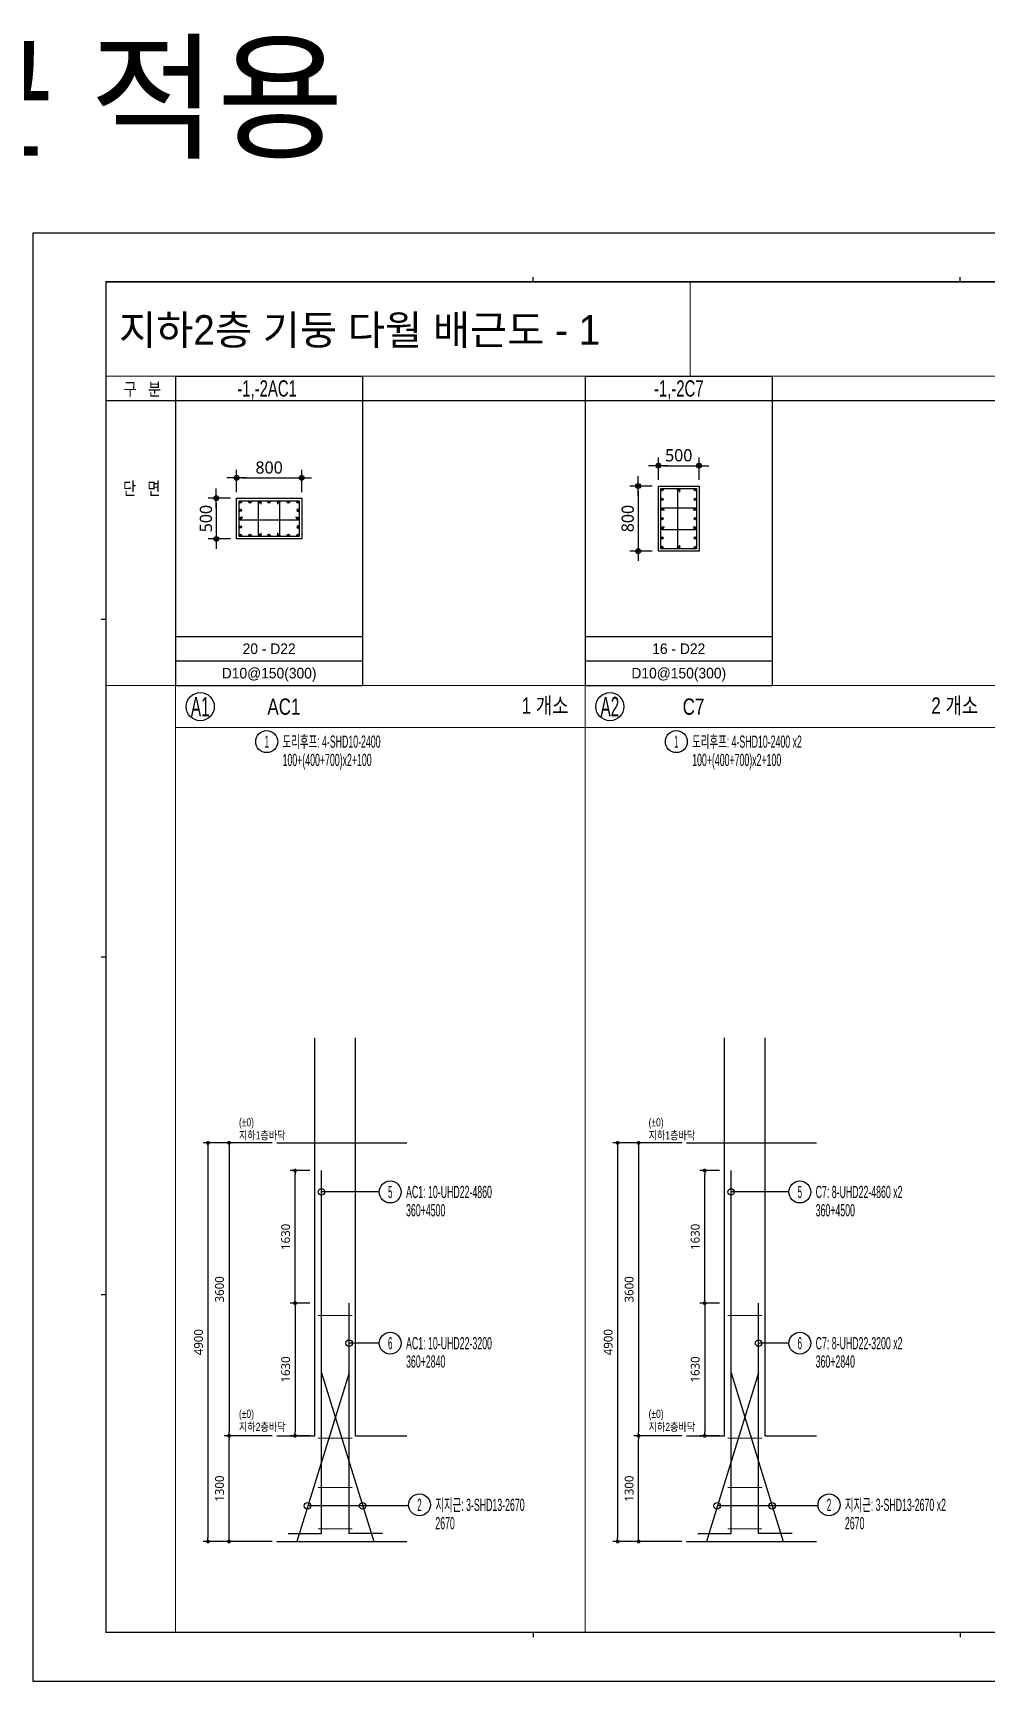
# Model space of a CAD drawing. Header units: millimetres. Extents: x 317501 to 814054, y -400799 to -14117.
# Drawn here: x 473021 to 484742, y -276652 to -256392 of the extents above; entities that cross this region are included whole.
import ezdxf
from ezdxf.enums import TextEntityAlignment as Align

# ---------------------------------------------------------------- set-up
doc = ezdxf.new("R2010")
doc.units = ezdxf.units.MM
doc.header["$LTSCALE"] = 38
doc.layers.get('Defpoints').update_dxf_attribs({"color": 145})
for name, color, linetype in [('254', 254, 'Continuous'), ('AMAC-NO', 5, 'Continuous'), ('AMAC-TITLE', 7, 'Continuous'), ('BAR', 2, 'Continuous'), ('BAR1', 3, 'Continuous'), ('DIM', 7, 'Continuous'), ('LEAD7', 7, 'Continuous'), ('LINE', 7, 'Continuous'), ('RP_TAG', 7, 'Continuous'), ('XDIM', 7, 'Continuous'), ('XSTRUCT', 2, 'Continuous'), ('기둥', 4, 'Continuous')]:
    doc.layers.add(name, color=color, linetype=linetype)
for name, color, linetype, lineweight in [('Main Bar', 7, 'Continuous', 0), ('TEXT', 3, 'Continuous', 9), ('XTITLE', 22, 'Continuous', 0)]:
    doc.layers.add(name, color=color, linetype=linetype, lineweight=lineweight)
doc.styles.add('ROMANS', font='malgun.ttf')
doc.styles.add('RPWK1', font='Dotum.ttf', dxfattribs={"bigfont": 'whgtxt.shx'})
doc.styles.add('돋움', font='malgun.ttf')
doc.styles.add('돋음', font='Dotum.ttf')
doc.styles.add('맑은고딕', font='malgun.ttf')
doc.dimstyles.new('60(SUB-1.8)', dxfattribs={"dimscale": 60, "dimtxt": 1.8, "dimasz": 0.8, "dimexe": 1, "dimexo": 1, "dimgap": 1, "dimtad": 1, "dimdec": 0, "dimzin": 0, "dimdsep": 46, "dimtxsty": 'ROMANS', "dimblk": 'DOT', "dimcen": 1, "dimdle": 2, "dimclrd": 6, "dimclre": 6, "dimclrt": 7, "dimazin": 0, "dimtfac": 1, "dimtdec": 0, "dimtix": 1, "dimtmove": 2, "dimatfit": 3, "dimldrblk": 'DIMDOT', "dimfxl": 0, "dimtolj": 1, "dimtzin": 0, "dimarcsym": 0})
doc.dimstyles.new('DIM_30', dxfattribs={"dimscale": 30, "dimtxt": 3, "dimasz": 1.2, "dimexe": 2, "dimexo": 1.5, "dimgap": 1, "dimtad": 1, "dimdec": 0, "dimdsep": 46, "dimtxsty": '맑은고딕', "dimblk1": 'DIMDOT', "dimblk2": 'DIMDOT', "dimsah": 1, "dimcen": 1, "dimdle": 2, "dimclrd": 7, "dimclre": 7, "dimclrt": 3, "dimadec": 0, "dimazin": 0, "dimtfac": 1, "dimtdec": 0, "dimtix": 1, "dimtmove": 2, "dimatfit": 3, "dimldrblk": 'DIMDOT', "dimfxl": 0, "dimtolj": 1, "dimarcsym": 0})

# ---------------------------------------------------------------- blocks, each defined once
blk = doc.blocks.new('dhs_sheet2e')
at = {"color": 7}
for p, q in [((20500.6, 57331.7), (20500.6, 57531.5)), ((38004.8, 57331.7), (38004.8, 57531.5)), ((2996.4, 43498.2), (2796.7, 43498.2)), ((2996.4, 29664.7), (2796.7, 29664.7)), ((2996.4, 15831.2), (2796.7, 15831.2)), ((20500.6, 1997.6), (20500.6, 1797.9)), ((38004.8, 1997.6), (38004.8, 1797.9))]:
    blk.add_line(p, q, dxfattribs=at)
blk.add_lwpolyline([(84000, 0), (84000, 59329.4), (0, 59329.4), (0, 0)], close=True, dxfattribs=at)
at = {"color": 30, "const_width": 64.9}
blk.add_lwpolyline([(81003.6, 57331.7), (2996.4, 57331.7), (2996.4, 1997.6), (81003.6, 1997.6)], close=True, dxfattribs=at)
blk = doc.blocks.new('zdfgarse')
at = {"color": 255, "xscale": 0.25, "yscale": 0.25, "zscale": 0.25}
blk.add_blockref('dhs_sheet2e', (0, 0), dxfattribs=at)
blk = doc.blocks.new('_Dot')
at = {"color": 0, "linetype": 'ByBlock', "lineweight": -2}
blk.add_line((-0.5, 0), (-1, 0), dxfattribs=at)
at = {"color": 0, "linetype": 'ByBlock', "const_width": 0.5}
blk.add_lwpolyline([(-0.25, 0, 1), (0.25, 0, 1)], format="xyb", close=True, dxfattribs=at)
blk = doc.blocks.new('*D1498')
at = {"layer": 'Defpoints', "color": 0, "linetype": 'Continuous', "transparency": 16777216}
for p in [(476021, -270037), (475173, -274937), (476021, -274937)]:
    blk.add_point(p, dxfattribs=at).dxf.unprotected_set("ltscale", 0)
at = {"layer": 'XDIM', "color": 6, "linetype": 'Continuous', "lineweight": -2, "transparency": 16777216}
for p, q in [((475961, -270037), (475113, -270037)), ((475173, -270085), (475173, -274889)), ((475961, -274937), (475113, -274937))]:
    blk.add_line(p, q, dxfattribs=at).dxf.unprotected_set("ltscale", 0)
at = {"layer": 'XDIM', "color": 6, "linetype": 'Continuous', "lineweight": -2, "transparency": 16777216, "xscale": 48, "yscale": 48, "zscale": 48}
for p, rotation in [((475173, -270037), 90), ((475173, -274937), 270)]:
    blk.add_blockref('_Dot', p, dxfattribs=dict(at, rotation=rotation)).dxf.unprotected_set("ltscale", 0)
at = {"layer": 'XDIM', "color": 7, "linetype": 'Continuous', "transparency": 16777216, "insert": (475058, -272487), "char_height": 108, "attachment_point": 5, "rotation": 90, "style": 'ROMANS'}
blk.add_mtext('\\A1;4900', dxfattribs=at).dxf.unprotected_set("ltscale", 0)
blk = doc.blocks.new('DIMDOT')
at = {"layer": 'DIM', "linetype": 'Continuous'}
blk.add_line((-2, 0), (2, 0), dxfattribs=at)
for radius in [0.5, 0.25]:
    blk.add_circle((0, 0), radius, dxfattribs=at)
blk = doc.blocks.new('*D1499')
at = {"layer": 'Defpoints', "color": 0, "linetype": 'Continuous', "transparency": 16777216}
for p in [(476021, -270037), (475432, -273637), (476021, -273637)]:
    blk.add_point(p, dxfattribs=at).dxf.unprotected_set("ltscale", 0)
at = {"layer": 'XDIM', "color": 6, "linetype": 'Continuous', "lineweight": -2, "transparency": 16777216}
for p, q in [((475961, -270037), (475372, -270037)), ((475432, -270085), (475432, -273589)), ((475961, -273637), (475372, -273637))]:
    blk.add_line(p, q, dxfattribs=at).dxf.unprotected_set("ltscale", 0)
at = {"layer": 'XDIM', "color": 6, "linetype": 'Continuous', "lineweight": -2, "transparency": 16777216, "xscale": 48, "yscale": 48, "zscale": 48}
for p, rotation in [((475432, -270037), 90), ((475432, -273637), 270)]:
    blk.add_blockref('_Dot', p, dxfattribs=dict(at, rotation=rotation)).dxf.unprotected_set("ltscale", 0)
at = {"layer": 'XDIM', "color": 7, "linetype": 'Continuous', "transparency": 16777216, "insert": (475316, -271837), "char_height": 108, "attachment_point": 5, "rotation": 90, "style": 'ROMANS'}
blk.add_mtext('\\A1;3600', dxfattribs=at).dxf.unprotected_set("ltscale", 0)
blk = doc.blocks.new('*D1500')
at = {"layer": 'Defpoints', "color": 0, "linetype": 'Continuous', "transparency": 16777216}
for p in [(475432, -273637), (476021, -273637), (476021, -274937)]:
    blk.add_point(p, dxfattribs=at).dxf.unprotected_set("ltscale", 0)
at = {"layer": 'XDIM', "color": 6, "linetype": 'Continuous', "lineweight": -2, "transparency": 16777216}
for p, q in [((475961, -273637), (475372, -273637)), ((475432, -274889), (475432, -273685)), ((475961, -274937), (475372, -274937))]:
    blk.add_line(p, q, dxfattribs=at).dxf.unprotected_set("ltscale", 0)
at = {"layer": 'XDIM', "color": 6, "linetype": 'Continuous', "lineweight": -2, "transparency": 16777216, "xscale": 48, "yscale": 48, "zscale": 48}
for p, rotation in [((475432, -273637), 90), ((475432, -274937), 270)]:
    blk.add_blockref('_Dot', p, dxfattribs=dict(at, rotation=rotation)).dxf.unprotected_set("ltscale", 0)
at = {"layer": 'XDIM', "color": 7, "linetype": 'Continuous', "transparency": 16777216, "insert": (475316, -274287), "char_height": 108, "attachment_point": 5, "rotation": 90, "style": 'ROMANS'}
blk.add_mtext('\\A1;1300', dxfattribs=at).dxf.unprotected_set("ltscale", 0)
blk = doc.blocks.new('*D1501')
at = {"layer": 'Defpoints', "color": 0, "linetype": 'Continuous', "transparency": 16777216}
for p in [(476488, -272007), (476245, -273637), (476488, -273637)]:
    blk.add_point(p, dxfattribs=at).dxf.unprotected_set("ltscale", 0)
at = {"layer": 'XDIM', "color": 6, "linetype": 'Continuous', "lineweight": -2, "transparency": 16777216}
for p, q in [((476428, -272007), (476185, -272007)), ((476245, -272055), (476245, -273589)), ((476428, -273637), (476185, -273637))]:
    blk.add_line(p, q, dxfattribs=at).dxf.unprotected_set("ltscale", 0)
at = {"layer": 'XDIM', "color": 6, "linetype": 'Continuous', "lineweight": -2, "transparency": 16777216, "xscale": 48, "yscale": 48, "zscale": 48}
for p, rotation in [((476245, -272007), 90), ((476245, -273637), 270)]:
    blk.add_blockref('_Dot', p, dxfattribs=dict(at, rotation=rotation)).dxf.unprotected_set("ltscale", 0)
at = {"layer": 'XDIM', "color": 7, "linetype": 'Continuous', "transparency": 16777216, "insert": (476129, -272822), "char_height": 108, "attachment_point": 5, "rotation": 90, "style": 'ROMANS'}
blk.add_mtext('\\A1;1630', dxfattribs=at).dxf.unprotected_set("ltscale", 0)
blk = doc.blocks.new('*D1502')
at = {"layer": 'Defpoints', "color": 0, "linetype": 'Continuous', "transparency": 16777216}
for p in [(476245, -270377), (476488, -270377), (476488, -272007)]:
    blk.add_point(p, dxfattribs=at).dxf.unprotected_set("ltscale", 0)
at = {"layer": 'XDIM', "color": 6, "linetype": 'Continuous', "lineweight": -2, "transparency": 16777216}
for p, q in [((476428, -270377), (476185, -270377)), ((476245, -271959), (476245, -270425)), ((476428, -272007), (476185, -272007))]:
    blk.add_line(p, q, dxfattribs=at).dxf.unprotected_set("ltscale", 0)
at = {"layer": 'XDIM', "color": 6, "linetype": 'Continuous', "lineweight": -2, "transparency": 16777216, "xscale": 48, "yscale": 48, "zscale": 48}
for p, rotation in [((476245, -270377), 90), ((476245, -272007), 270)]:
    blk.add_blockref('_Dot', p, dxfattribs=dict(at, rotation=rotation)).dxf.unprotected_set("ltscale", 0)
at = {"layer": 'XDIM', "color": 7, "linetype": 'Continuous', "transparency": 16777216, "insert": (476129, -271192), "char_height": 108, "attachment_point": 5, "rotation": 90, "style": 'ROMANS'}
blk.add_mtext('\\A1;1630', dxfattribs=at).dxf.unprotected_set("ltscale", 0)
blk = doc.blocks.new('A$C74EF247C')
at = {"layer": 'LINE', "color": 7, "linetype": 'Continuous'}
for p, q in [((0, 0), (0, -3800)), ((0, 0), (2300, 0)), ((2300, 0), (2300, -3800)), ((0, -300), (2300, -300)), ((0, -3800), (2300, -3800))]:
    blk.add_line(p, q, dxfattribs=at)
at = {"layer": 'LINE', "color": 4, "linetype": 'Continuous'}
for p, q in [((0, -3200), (2300, -3200)), ((0, -3500), (2300, -3500))]:
    blk.add_line(p, q, dxfattribs=at)
blk = doc.blocks.new('*D1433')
at = {"layer": 'Defpoints', "color": 0, "transparency": 16777216}
for p in [(544030, -133548), (543780, -134048), (544030, -134048)]:
    blk.add_point(p, dxfattribs=at)
at = {"layer": 'DIM', "color": 7, "lineweight": -2, "transparency": 16777216}
for p, q in [((543955, -133548), (543680, -133548)), ((543780, -133608), (543780, -133988)), ((543955, -134048), (543680, -134048))]:
    blk.add_line(p, q, dxfattribs=at)
at = {"layer": 'DIM', "color": 7, "lineweight": -2, "transparency": 16777216, "xscale": 60, "yscale": 60, "zscale": 60}
for p, rotation in [((543780, -133548), 90), ((543780, -134048), 270)]:
    blk.add_blockref('DIMDOT', p, dxfattribs=dict(at, rotation=rotation))
at = {"layer": 'DIM', "color": 3, "transparency": 16777216, "insert": (543653, -133798), "char_height": 150, "attachment_point": 5, "rotation": 90, "style": '맑은고딕'}
blk.add_mtext('\\A1;500', dxfattribs=at)
blk = doc.blocks.new('*D1434')
at = {"layer": 'Defpoints', "color": 0, "transparency": 16777216}
for p in [(544830, -133298), (544030, -133548), (544830, -133548)]:
    blk.add_point(p, dxfattribs=at)
at = {"layer": 'DIM', "color": 7, "lineweight": -2, "transparency": 16777216}
for p, q in [((544030, -133473), (544030, -133198)), ((544090, -133298), (544770, -133298)), ((544830, -133473), (544830, -133198))]:
    blk.add_line(p, q, dxfattribs=at)
at = {"layer": 'DIM', "color": 7, "lineweight": -2, "transparency": 16777216, "xscale": 60, "yscale": 60, "zscale": 60, "rotation": 180}
blk.add_blockref('DIMDOT', (544030, -133298), dxfattribs=at)
at = {"layer": 'DIM', "color": 7, "lineweight": -2, "transparency": 16777216, "xscale": 60, "yscale": 60, "zscale": 60}
blk.add_blockref('DIMDOT', (544830, -133298), dxfattribs=at)
at = {"layer": 'DIM', "color": 3, "transparency": 16777216, "insert": (544430, -133171), "char_height": 150, "attachment_point": 5, "style": '맑은고딕'}
blk.add_mtext('\\A1;800', dxfattribs=at)
blk = doc.blocks.new('ST')
at = {"layer": 'BAR'}
blk.add_circle((0, 0), 14.5, dxfattribs=at)
blk = doc.blocks.new('A$C08B0344F')
at = {"layer": 'BAR'}
blk.add_hatch(color=256, dxfattribs=at).paths.add_polyline_path([(14.5, 0, 1), (-14.5, 0, 1)])
at = {"layer": 'BAR', "rotation": 270}
blk.add_blockref('ST', (0, 0), dxfattribs=at)
blk = doc.blocks.new('*D1431')
at = {"layer": 'Defpoints', "color": 0, "transparency": 16777216}
for p in [(541880, -138339), (541630, -139139), (541880, -139139)]:
    blk.add_point(p, dxfattribs=at)
at = {"layer": 'DIM', "color": 7, "lineweight": -2, "transparency": 16777216}
for p, q in [((541805, -138339), (541530, -138339)), ((541630, -138399), (541630, -139079)), ((541805, -139139), (541530, -139139))]:
    blk.add_line(p, q, dxfattribs=at)
at = {"layer": 'DIM', "color": 7, "lineweight": -2, "transparency": 16777216, "xscale": 60, "yscale": 60, "zscale": 60}
for p, rotation in [((541630, -138339), 90), ((541630, -139139), 270)]:
    blk.add_blockref('DIMDOT', p, dxfattribs=dict(at, rotation=rotation))
at = {"layer": 'DIM', "color": 3, "transparency": 16777216, "insert": (541503, -138739), "char_height": 150, "attachment_point": 5, "rotation": 90, "style": '맑은고딕'}
blk.add_mtext('\\A1;800', dxfattribs=at)
blk = doc.blocks.new('*D1432')
at = {"layer": 'Defpoints', "color": 0, "transparency": 16777216}
for p in [(542380, -138089), (541880, -138339), (542380, -138339)]:
    blk.add_point(p, dxfattribs=at)
at = {"layer": 'DIM', "color": 7, "lineweight": -2, "transparency": 16777216}
for p, q in [((541880, -138264), (541880, -137989)), ((541940, -138089), (542320, -138089)), ((542380, -138264), (542380, -137989))]:
    blk.add_line(p, q, dxfattribs=at)
at = {"layer": 'DIM', "color": 7, "lineweight": -2, "transparency": 16777216, "xscale": 60, "yscale": 60, "zscale": 60, "rotation": 180}
blk.add_blockref('DIMDOT', (541880, -138089), dxfattribs=at)
at = {"layer": 'DIM', "color": 7, "lineweight": -2, "transparency": 16777216, "xscale": 60, "yscale": 60, "zscale": 60}
blk.add_blockref('DIMDOT', (542380, -138089), dxfattribs=at)
at = {"layer": 'DIM', "color": 3, "transparency": 16777216, "insert": (542130, -137962), "char_height": 150, "attachment_point": 5, "style": '맑은고딕'}
blk.add_mtext('\\A1;500', dxfattribs=at)
blk = doc.blocks.new('*D1503')
at = {"layer": 'Defpoints', "color": 0, "linetype": 'Continuous', "transparency": 16777216}
for p in [(481059, -270037), (480211, -274937), (481059, -274937)]:
    blk.add_point(p, dxfattribs=at).dxf.unprotected_set("ltscale", 0)
at = {"layer": 'XDIM', "color": 6, "linetype": 'Continuous', "lineweight": -2, "transparency": 16777216}
for p, q in [((480999, -270037), (480151, -270037)), ((480211, -270085), (480211, -274889)), ((480999, -274937), (480151, -274937))]:
    blk.add_line(p, q, dxfattribs=at).dxf.unprotected_set("ltscale", 0)
at = {"layer": 'XDIM', "color": 6, "linetype": 'Continuous', "lineweight": -2, "transparency": 16777216, "xscale": 48, "yscale": 48, "zscale": 48}
for p, rotation in [((480211, -270037), 90), ((480211, -274937), 270)]:
    blk.add_blockref('_Dot', p, dxfattribs=dict(at, rotation=rotation)).dxf.unprotected_set("ltscale", 0)
at = {"layer": 'XDIM', "color": 7, "linetype": 'Continuous', "transparency": 16777216, "insert": (480095, -272487), "char_height": 108, "attachment_point": 5, "rotation": 90, "style": 'ROMANS'}
blk.add_mtext('\\A1;4900', dxfattribs=at).dxf.unprotected_set("ltscale", 0)
blk = doc.blocks.new('*D1504')
at = {"layer": 'Defpoints', "color": 0, "linetype": 'Continuous', "transparency": 16777216}
for p in [(481059, -270037), (480469, -273637), (481059, -273637)]:
    blk.add_point(p, dxfattribs=at).dxf.unprotected_set("ltscale", 0)
at = {"layer": 'XDIM', "color": 6, "linetype": 'Continuous', "lineweight": -2, "transparency": 16777216}
for p, q in [((480999, -270037), (480409, -270037)), ((480469, -270085), (480469, -273589)), ((480999, -273637), (480409, -273637))]:
    blk.add_line(p, q, dxfattribs=at).dxf.unprotected_set("ltscale", 0)
at = {"layer": 'XDIM', "color": 6, "linetype": 'Continuous', "lineweight": -2, "transparency": 16777216, "xscale": 48, "yscale": 48, "zscale": 48}
for p, rotation in [((480469, -270037), 90), ((480469, -273637), 270)]:
    blk.add_blockref('_Dot', p, dxfattribs=dict(at, rotation=rotation)).dxf.unprotected_set("ltscale", 0)
at = {"layer": 'XDIM', "color": 7, "linetype": 'Continuous', "transparency": 16777216, "insert": (480353, -271837), "char_height": 108, "attachment_point": 5, "rotation": 90, "style": 'ROMANS'}
blk.add_mtext('\\A1;3600', dxfattribs=at).dxf.unprotected_set("ltscale", 0)
blk = doc.blocks.new('*D1505')
at = {"layer": 'Defpoints', "color": 0, "linetype": 'Continuous', "transparency": 16777216}
for p in [(480469, -273637), (481059, -273637), (481059, -274937)]:
    blk.add_point(p, dxfattribs=at).dxf.unprotected_set("ltscale", 0)
at = {"layer": 'XDIM', "color": 6, "linetype": 'Continuous', "lineweight": -2, "transparency": 16777216}
for p, q in [((480999, -273637), (480409, -273637)), ((480469, -274889), (480469, -273685)), ((480999, -274937), (480409, -274937))]:
    blk.add_line(p, q, dxfattribs=at).dxf.unprotected_set("ltscale", 0)
at = {"layer": 'XDIM', "color": 6, "linetype": 'Continuous', "lineweight": -2, "transparency": 16777216, "xscale": 48, "yscale": 48, "zscale": 48}
for p, rotation in [((480469, -273637), 90), ((480469, -274937), 270)]:
    blk.add_blockref('_Dot', p, dxfattribs=dict(at, rotation=rotation)).dxf.unprotected_set("ltscale", 0)
at = {"layer": 'XDIM', "color": 7, "linetype": 'Continuous', "transparency": 16777216, "insert": (480353, -274287), "char_height": 108, "attachment_point": 5, "rotation": 90, "style": 'ROMANS'}
blk.add_mtext('\\A1;1300', dxfattribs=at).dxf.unprotected_set("ltscale", 0)
blk = doc.blocks.new('*D1506')
at = {"layer": 'Defpoints', "color": 0, "linetype": 'Continuous', "transparency": 16777216}
for p in [(481526, -272007), (481282, -273637), (481526, -273637)]:
    blk.add_point(p, dxfattribs=at).dxf.unprotected_set("ltscale", 0)
at = {"layer": 'XDIM', "color": 6, "linetype": 'Continuous', "lineweight": -2, "transparency": 16777216}
for p, q in [((481466, -272007), (481222, -272007)), ((481282, -272055), (481282, -273589)), ((481466, -273637), (481222, -273637))]:
    blk.add_line(p, q, dxfattribs=at).dxf.unprotected_set("ltscale", 0)
at = {"layer": 'XDIM', "color": 6, "linetype": 'Continuous', "lineweight": -2, "transparency": 16777216, "xscale": 48, "yscale": 48, "zscale": 48}
for p, rotation in [((481282, -272007), 90), ((481282, -273637), 270)]:
    blk.add_blockref('_Dot', p, dxfattribs=dict(at, rotation=rotation)).dxf.unprotected_set("ltscale", 0)
at = {"layer": 'XDIM', "color": 7, "linetype": 'Continuous', "transparency": 16777216, "insert": (481166, -272822), "char_height": 108, "attachment_point": 5, "rotation": 90, "style": 'ROMANS'}
blk.add_mtext('\\A1;1630', dxfattribs=at).dxf.unprotected_set("ltscale", 0)
blk = doc.blocks.new('*D1507')
at = {"layer": 'Defpoints', "color": 0, "linetype": 'Continuous', "transparency": 16777216}
for p in [(481282, -270377), (481526, -270377), (481526, -272007)]:
    blk.add_point(p, dxfattribs=at).dxf.unprotected_set("ltscale", 0)
at = {"layer": 'XDIM', "color": 6, "linetype": 'Continuous', "lineweight": -2, "transparency": 16777216}
for p, q in [((481466, -270377), (481222, -270377)), ((481282, -271959), (481282, -270425)), ((481466, -272007), (481222, -272007))]:
    blk.add_line(p, q, dxfattribs=at).dxf.unprotected_set("ltscale", 0)
at = {"layer": 'XDIM', "color": 6, "linetype": 'Continuous', "lineweight": -2, "transparency": 16777216, "xscale": 48, "yscale": 48, "zscale": 48}
for p, rotation in [((481282, -270377), 90), ((481282, -272007), 270)]:
    blk.add_blockref('_Dot', p, dxfattribs=dict(at, rotation=rotation)).dxf.unprotected_set("ltscale", 0)
at = {"layer": 'XDIM', "color": 7, "linetype": 'Continuous', "transparency": 16777216, "insert": (481166, -271192), "char_height": 108, "attachment_point": 5, "rotation": 90, "style": 'ROMANS'}
blk.add_mtext('\\A1;1630', dxfattribs=at).dxf.unprotected_set("ltscale", 0)
blk = doc.blocks.new('*U1522', base_point=(480799.2103, -265103.9361))
at = {"layer": 'RP_TAG', "color": 0, "linetype": 'Continuous', "ltscale": 100}
blk.add_circle((480933.2103, -265103.9361), 135, dxfattribs=at)
at = {"layer": 'RP_TAG', "color": 0, "linetype": 'Continuous', "ltscale": 100, "style": 'RPWK1', "width": 0.5}
blk.add_text('1', height=150, dxfattribs=at).set_placement((480933.2103, -265103.9361), align=Align.MIDDLE_CENTER)
at = {"layer": 'RP_TAG', "color": 0, "linetype": 'Continuous', "ltscale": 100, "style": 'RPWK1', "width": 0.55}
for s, p in [('도리후프: 4-SHD10-2400 x2', (481128.2103, -265103.9361)), ('100+(400+700)x2+100', (481128.2103, -265328.9361))]:
    blk.add_text(s, height=150, dxfattribs=at).set_placement(p, align=Align.MIDDLE_LEFT)
blk = doc.blocks.new('*U1523', base_point=(475761.912, -265103.9361))
at = {"layer": 'RP_TAG', "color": 0, "linetype": 'Continuous', "ltscale": 100}
blk.add_circle((475895.912, -265103.9361), 135, dxfattribs=at)
at = {"layer": 'RP_TAG', "color": 0, "linetype": 'Continuous', "ltscale": 100, "style": 'RPWK1', "width": 0.5}
blk.add_text('1', height=150, dxfattribs=at).set_placement((475895.912, -265103.9361), align=Align.MIDDLE_CENTER)
at = {"layer": 'RP_TAG', "color": 0, "linetype": 'Continuous', "ltscale": 100, "style": 'RPWK1', "width": 0.55}
for s, p in [('도리후프: 4-SHD10-2400', (476090.912, -265103.9361)), ('100+(400+700)x2+100', (476090.912, -265328.9361))]:
    blk.add_text(s, height=150, dxfattribs=at).set_placement(p, align=Align.MIDDLE_LEFT)
blk = doc.blocks.new('*U1526', base_point=(482677.4712, -274486.8378))
at = {"layer": 'RP_TAG', "color": 0, "linetype": 'Continuous', "ltscale": 100}
blk.add_circle((482811.4712, -274486.8378), 135, dxfattribs=at)
at = {"layer": 'RP_TAG', "color": 0, "linetype": 'Continuous', "ltscale": 100, "style": 'RPWK1', "width": 0.5}
blk.add_text('2', height=150, dxfattribs=at).set_placement((482811.4712, -274486.8378), align=Align.MIDDLE_CENTER)
at = {"layer": 'RP_TAG', "color": 0, "linetype": 'Continuous', "ltscale": 100, "style": 'RPWK1', "width": 0.55}
for s, p in [('지지근: 3-SHD13-2670 x2', (483006.4712, -274486.8378)), ('2670', (483006.4712, -274711.8378))]:
    blk.add_text(s, height=150, dxfattribs=at).set_placement(p, align=Align.MIDDLE_LEFT)
blk = doc.blocks.new('*U1527', base_point=(477640.173, -274486.8378))
at = {"layer": 'RP_TAG', "color": 0, "linetype": 'Continuous', "ltscale": 100}
blk.add_circle((477774.173, -274486.8378), 135, dxfattribs=at)
at = {"layer": 'RP_TAG', "color": 0, "linetype": 'Continuous', "ltscale": 100, "style": 'RPWK1', "width": 0.5}
blk.add_text('2', height=150, dxfattribs=at).set_placement((477774.173, -274486.8378), align=Align.MIDDLE_CENTER)
at = {"layer": 'RP_TAG', "color": 0, "linetype": 'Continuous', "ltscale": 100, "style": 'RPWK1', "width": 0.55}
for s, p in [('지지근: 3-SHD13-2670', (477969.173, -274486.8378)), ('2670', (477969.173, -274711.8378))]:
    blk.add_text(s, height=150, dxfattribs=at).set_placement(p, align=Align.MIDDLE_LEFT)
blk = doc.blocks.new('*U1529', base_point=(482317.845, -270639.8969))
at = {"layer": 'RP_TAG', "color": 0, "linetype": 'Continuous', "ltscale": 100}
blk.add_circle((482451.845, -270639.8969), 135, dxfattribs=at)
at = {"layer": 'RP_TAG', "color": 0, "linetype": 'Continuous', "ltscale": 100, "style": 'RPWK1', "width": 0.5}
blk.add_text('5', height=150, dxfattribs=at).set_placement((482451.845, -270639.8969), align=Align.MIDDLE_CENTER)
at = {"layer": 'RP_TAG', "color": 0, "linetype": 'Continuous', "ltscale": 100, "style": 'RPWK1', "width": 0.55}
for s, p in [('C7: 8-UHD22-4860 x2', (482646.845, -270639.8969)), ('360+4500', (482646.845, -270864.8969))]:
    blk.add_text(s, height=150, dxfattribs=at).set_placement(p, align=Align.MIDDLE_LEFT)
blk = doc.blocks.new('*U1530', base_point=(477280.5468, -270639.8969))
at = {"layer": 'RP_TAG', "color": 0, "linetype": 'Continuous', "ltscale": 100}
blk.add_circle((477414.5468, -270639.8969), 135, dxfattribs=at)
at = {"layer": 'RP_TAG', "color": 0, "linetype": 'Continuous', "ltscale": 100, "style": 'RPWK1', "width": 0.5}
blk.add_text('5', height=150, dxfattribs=at).set_placement((477414.5468, -270639.8969), align=Align.MIDDLE_CENTER)
at = {"layer": 'RP_TAG', "color": 0, "linetype": 'Continuous', "ltscale": 100, "style": 'RPWK1', "width": 0.55}
for s, p in [('AC1: 10-UHD22-4860', (477609.5468, -270639.8969)), ('360+4500', (477609.5468, -270864.8969))]:
    blk.add_text(s, height=150, dxfattribs=at).set_placement(p, align=Align.MIDDLE_LEFT)
blk = doc.blocks.new('*U1532', base_point=(482317.845, -272499.3454))
at = {"layer": 'RP_TAG', "color": 0, "linetype": 'Continuous', "ltscale": 100}
blk.add_circle((482451.845, -272499.3454), 135, dxfattribs=at)
at = {"layer": 'RP_TAG', "color": 0, "linetype": 'Continuous', "ltscale": 100, "style": 'RPWK1', "width": 0.5}
blk.add_text('6', height=150, dxfattribs=at).set_placement((482451.845, -272499.3454), align=Align.MIDDLE_CENTER)
at = {"layer": 'RP_TAG', "color": 0, "linetype": 'Continuous', "ltscale": 100, "style": 'RPWK1', "width": 0.55}
for s, p in [('C7: 8-UHD22-3200 x2', (482646.845, -272499.3454)), ('360+2840', (482646.845, -272724.3454))]:
    blk.add_text(s, height=150, dxfattribs=at).set_placement(p, align=Align.MIDDLE_LEFT)
blk = doc.blocks.new('*U1533', base_point=(477280.5468, -272499.3454))
at = {"layer": 'RP_TAG', "color": 0, "linetype": 'Continuous', "ltscale": 100}
blk.add_circle((477414.5468, -272499.3454), 135, dxfattribs=at)
at = {"layer": 'RP_TAG', "color": 0, "linetype": 'Continuous', "ltscale": 100, "style": 'RPWK1', "width": 0.5}
blk.add_text('6', height=150, dxfattribs=at).set_placement((477414.5468, -272499.3454), align=Align.MIDDLE_CENTER)
at = {"layer": 'RP_TAG', "color": 0, "linetype": 'Continuous', "ltscale": 100, "style": 'RPWK1', "width": 0.55}
for s, p in [('AC1: 10-UHD22-3200', (477609.5468, -272499.3454)), ('360+2840', (477609.5468, -272724.3454))]:
    blk.add_text(s, height=150, dxfattribs=at).set_placement(p, align=Align.MIDDLE_LEFT)
blk = doc.blocks.new('-2AC1')
at = {"layer": 'BAR1'}
blk.add_lwpolyline([(780, 1830), (780, 2270), (1520, 2270), (1520, 1830)], close=True, dxfattribs=at)
for points in [[(1046, 1874.5), (1046, 1844.5, -1), (1017, 1844.5), (1017, 2255.5, -1), (1046, 2255.5), (1046, 2225.5)], [(1254, 1874.5), (1254, 1844.5, 1), (1283, 1844.5), (1283, 2255.5, 1), (1254, 2255.5), (1254, 2225.5)], [(824.5, 2064.5), (794.5, 2064.5, 1), (794.5, 2035.5), (1505.5, 2035.5, 1), (1505.5, 2064.5), (1475.5, 2064.5)]]:
    blk.add_lwpolyline(points, format="xyb", dxfattribs=at)
at = {"layer": '기둥'}
blk.add_lwpolyline([(750, 1800), (750, 2300), (1550, 2300), (1550, 1800)], close=True, dxfattribs=at)
at = {"layer": 'BAR', "rotation": 90.00000000000031}
for p in [(794.5, 2255.5), (913, 2255.5), (1031.5, 2255.5), (1150, 2255.5), (1268.5, 2255.5), (1387, 2255.5), (1505.5, 2255.5), (794.5, 2152.75), (794.5, 2050), (1505.5, 2050), (794.5, 1947.25), (794.5, 1844.5), (913, 1844.5), (1031.5, 1844.5), (1150, 1844.5), (1268.5, 1844.5), (1387, 1844.5), (1505.5, 1844.5)]:
    blk.add_blockref('A$C08B0344F', p, dxfattribs=at)
at = {"layer": 'BAR', "xscale": -1, "rotation": 269.9999999999955}
for p in [(1505.5, 2152.75), (1505.5, 1947.25)]:
    blk.add_blockref('A$C08B0344F', p, dxfattribs=at)
at = {"layer": 'LINE'}
blk.add_blockref('A$C74EF247C', (0, 3800), dxfattribs=at)
at = {"layer": 'TEXT', "color": 6, "style": '돋음', "width": 0.7}
blk.add_text('-1,-2AC1 ', height=200, dxfattribs=at).set_placement((1150, 3650), align=Align.MIDDLE_CENTER)
at = {"layer": 'TEXT', "linetype": 'ByBlock', "style": '돋음'}
for s, p in [('20 - D22', (1150, 450)), ('D10@150(300)', (1150, 150))]:
    blk.add_text(s, height=130, dxfattribs=at).set_placement(p, align=Align.MIDDLE_CENTER)
at = {"layer": 'DIM'}
dim = blk.add_linear_dim(base=(1550, 2550), p1=(750, 2300), p2=(1550, 2300), dimstyle='DIM_30', override={"dimscale": 50}, dxfattribs=at)
dim.commit()
dim.dimension.update_dxf_attribs({"geometry": '*D1434', "text_midpoint": (1150, 2677.5), "insert": (-543280.09, 135848.06)})
dim = blk.add_linear_dim(base=(500, 1800), p1=(750, 2300), p2=(750, 1800), angle=270, dimstyle='DIM_30', override={"dimscale": 50}, dxfattribs=at)
dim.commit()
dim.dimension.update_dxf_attribs({"geometry": '*D1433', "text_midpoint": (372.5, 2050), "insert": (-543280.09, 135848.06)})
blk = doc.blocks.new('-2C7')
at = {"layer": 'BAR1'}
blk.add_lwpolyline([(930, 2420), (1370, 2420), (1370, 1680), (930, 1680)], close=True, dxfattribs=at)
for points in [[(1164.5, 2375.5), (1164.5, 2405.5, 1), (1135.5, 2405.5), (1135.5, 1694.5, 1), (1164.5, 1694.5), (1164.5, 1724.5)], [(974.5, 2154), (944.5, 2154, -1), (944.5, 2183), (1355.5, 2183, -1), (1355.5, 2154), (1325.5, 2154)], [(974.5, 1946), (944.5, 1946, 1), (944.5, 1917), (1355.5, 1917, 1), (1355.5, 1946), (1325.5, 1946)]]:
    blk.add_lwpolyline(points, format="xyb", dxfattribs=at)
at = {"layer": '기둥'}
blk.add_lwpolyline([(900, 2450), (1400, 2450), (1400, 1650), (900, 1650)], close=True, dxfattribs=at)
at = {"layer": 'BAR'}
for p in [(944.5, 2405.5), (944.5, 2287), (1150, 2405.5), (1355.5, 2405.5), (1355.5, 2287), (944.5, 2168.5), (944.5, 2050), (1355.5, 2168.5), (1355.5, 2050), (944.5, 1931.5), (944.5, 1813), (1355.5, 1931.5), (1355.5, 1813), (944.5, 1694.5), (1150, 1694.5), (1355.5, 1694.5)]:
    blk.add_blockref('A$C08B0344F', p, dxfattribs=at)
at = {"layer": 'LINE'}
blk.add_blockref('A$C74EF247C', (0, 3800), dxfattribs=at)
at = {"layer": 'TEXT', "color": 6, "style": '돋음', "width": 0.7}
blk.add_text('-1,-2C7', height=200, dxfattribs=at).set_placement((1150, 3650), align=Align.MIDDLE_CENTER)
at = {"layer": 'TEXT', "linetype": 'ByBlock', "style": '돋음'}
for s, p in [('16 - D22', (1150, 450)), ('D10@150(300)', (1150, 150))]:
    blk.add_text(s, height=130, dxfattribs=at).set_placement(p, align=Align.MIDDLE_CENTER)
at = {"layer": 'DIM'}
dim = blk.add_linear_dim(base=(1400, 2700), p1=(900, 2450), p2=(1400, 2450), dimstyle='DIM_30', override={"dimscale": 50}, dxfattribs=at)
dim.commit()
dim.dimension.update_dxf_attribs({"geometry": '*D1432', "text_midpoint": (1150, 2827.5), "insert": (-540980.1, 140789.4)})
dim = blk.add_linear_dim(base=(650, 1650), p1=(900, 2450), p2=(900, 1650), angle=270, dimstyle='DIM_30', override={"dimscale": 50}, dxfattribs=at)
dim.commit()
dim.dimension.update_dxf_attribs({"geometry": '*D1431', "text_midpoint": (522.5, 2050), "insert": (-540980.1, 140789.4)})

msp = doc.modelspace()

# ---------------------------------------------------------------- linework, layer by layer
at = {"layer": '254', "color": 4, "linetype": 'Continuous'}
for p, q in [((477279.5, -270639.9), (476568.4, -270639.9)), ((482316.8, -270639.9), (481605.7, -270639.9)), ((477279.5, -272499.3), (476908.4, -272499.3)), ((482316.8, -272499.3), (481945.7, -272499.3)), ((477639.8, -274498.9), (476401.5, -274498.9)), ((482677.1, -274498.9), (481438.8, -274498.9))]:
    msp.add_line(p, q, dxfattribs=at)
for centre in [(476568.4, -270639.9), (481605.7, -270639.9), (476908.4, -272499.3), (481945.7, -272499.3), (476397.3, -274498.9), (477075.4, -274498.9), (481434.6, -274498.9), (482112.7, -274498.9)]:
    msp.add_circle(centre, 40, dxfattribs=at)
at = {"layer": 'AMAC-NO', "color": 2}
for centre in [(475078.5, -264673.7), (480115.8, -264673.7)]:
    msp.add_circle(centre, 172.8, dxfattribs=at)
at = {"layer": 'BAR', "color": 3}
for points in [[(476158.4, -274837.2), (476568.4, -274837.2), (476568.4, -270377.2)], [(481195.7, -274837.2), (481605.7, -274837.2), (481605.7, -270377.2)], [(477318.4, -274837.2), (476908.4, -274837.2), (476908.4, -272007.2)], [(482355.7, -274837.2), (481945.7, -274837.2), (481945.7, -272007.2)]]:
    msp.add_lwpolyline(points, dxfattribs=at)
at = {"layer": 'LEAD7'}
msp.add_line((494924.9, -260914.7), (473919.9, -260914.7), dxfattribs=at)
at = {"layer": 'Main Bar', "color": 30, "linetype": 'Continuous'}
for p, q in [((476528.4, -272159.8), (476948.4, -272159.8)), ((481565.7, -272159.8), (481985.7, -272159.8)), ((476528.4, -273667.4), (476948.4, -273667.4)), ((481565.7, -273667.4), (481985.7, -273667.4)), ((476528.4, -274272.2), (476948.4, -274272.2)), ((481565.7, -274272.2), (481985.7, -274272.2)), ((476528.4, -274780.5), (476948.4, -274780.5)), ((481565.7, -274780.5), (481985.7, -274780.5))]:
    msp.add_line(p, q, dxfattribs=at).dxf.unprotected_set("ltscale", 0)
at = {"layer": 'XSTRUCT', "color": 5, "linetype": 'Continuous'}
for p, q in [((476488.4, -273637.2), (476488.4, -268743.3)), ((476988.4, -273637.2), (476988.4, -268743.3)), ((481525.7, -273637.2), (481525.7, -268743.3)), ((482025.7, -273637.2), (482025.7, -268743.3)), ((476021.3, -270037.2), (477618.1, -270037.2)), ((481058.6, -270037.2), (482655.4, -270037.2)), ((476021.3, -273637.2), (476488.4, -273637.2)), ((476988.4, -273637.2), (477618.1, -273637.2)), ((481058.6, -273637.2), (481525.7, -273637.2)), ((482025.7, -273637.2), (482655.4, -273637.2)), ((476021.3, -274937.2), (477618.1, -274937.2)), ((481058.6, -274937.2), (482655.4, -274937.2))]:
    msp.add_line(p, q, dxfattribs=at).dxf.unprotected_set("ltscale", 0)
at = {"layer": 'XSTRUCT', "color": 1}
for points in [[(476908.4, -272864.6), (476265.5, -274937.2)], [(476568.4, -272864.6), (477211.3, -274937.2)], [(481945.7, -272864.6), (481302.8, -274937.2)], [(481605.7, -272864.6), (482248.6, -274937.2)]]:
    msp.add_lwpolyline(points, dxfattribs=at)
at = {"layer": 'XTITLE', "color": 3, "ltscale": 2}
for p, q in [((473919.9, -260611.9), (494924.9, -260611.9)), ((474775.7, -260611.9), (474775.7, -276053.1)), ((473919.9, -264411.9), (494924.9, -264411.9)), ((474775.7, -264932.2), (494924.9, -264932.2))]:
    msp.add_line(p, q, dxfattribs=at)
msp.add_lwpolyline([(473919.9, -259452.8), (481104, -259452.8), (481104, -260611.9), (473919.9, -260611.9)], close=True, dxfattribs=at)
msp.add_lwpolyline([(479813, -260611.9), (479813, -276053.1)], dxfattribs=at)

# ---------------------------------------------------------------- block references
at = {"xscale": 1.199999996698919, "yscale": 1.199999996698919, "zscale": 1.199999996698919}
msp.add_blockref('zdfgarse', (473020.9, -276652.4), dxfattribs=at)
at = {"layer": 'DIM'}
for name, p in [('-2AC1', (474775.7, -264411.9)), ('-2C7', (479813, -264411.9))]:
    msp.add_blockref(name, p, dxfattribs=at)
at = {"layer": 'RP_TAG', "color": 30, "linetype": 'Continuous', "ltscale": 5.03847e-312}
for name, p in [('*U1523', (475761.9, -265103.9)), ('*U1522', (480799.2, -265103.9))]:
    msp.add_blockref(name, p, dxfattribs=at)
at = {"layer": 'RP_TAG', "color": 210, "linetype": 'Continuous', "ltscale": 5.03847e-312}
for name, p in [('*U1530', (477280.5, -270639.9)), ('*U1529', (482317.8, -270639.9)), ('*U1533', (477280.5, -272499.3)), ('*U1532', (482317.8, -272499.3))]:
    msp.add_blockref(name, p, dxfattribs=at)
at = {"layer": 'RP_TAG', "color": 11, "linetype": 'Continuous', "ltscale": 5.03847e-312}
for name, p in [('*U1527', (477640.2, -274486.8)), ('*U1526', (482677.5, -274486.8))]:
    msp.add_blockref(name, p, dxfattribs=at)

# ---------------------------------------------------------------- texts
at = {"layer": 'AMAC-NO', "color": 2, "style": '돋음'}
for s, height, width, p in [('A1', 240, 0.6, (475078.5, -264673.7)), ('AC1', 200, 0.8, (476107.5, -264673.7)), ('1 개소', 200, 0.8, (479319.5, -264661)), ('A2', 240, 0.6, (480115.8, -264673.7)), ('C7', 200, 0.8, (481144.8, -264673.7)), ('2 개소', 200, 0.8, (484356.8, -264661))]:
    msp.add_text(s, height=height, dxfattribs=dict(at, width=width)).set_placement(p, align=Align.MIDDLE_CENTER)
at = {"layer": 'AMAC-NO', "color": 2, "style": '돋음', "width": 0.8}
for s, p in [('(%%P0)', (475554.4, -269833.6)), ('(%%P0)', (480591.7, -269833.6)), ('지하1층바닥', (475554.4, -269994.2)), ('지하1층바닥', (480591.7, -269994.2)), ('(%%P0)', (475554.4, -273417.3)), ('(%%P0)', (480591.7, -273417.3)), ('지하2층바닥', (475554.4, -273577.9)), ('지하2층바닥', (480591.7, -273577.9))]:
    msp.add_text(s, height=100, dxfattribs=at).set_placement(p)
at = {"layer": 'AMAC-TITLE', "color": 2, "linetype": 'Continuous', "style": '돋움'}
msp.add_text('주차장 기둥 일반철근 적용', height=1245.658, dxfattribs=at).set_placement((458384.9, -257803.9))
at = {"layer": 'TEXT', "color": 1, "linetype": 'Continuous', "style": '돋음', "width": 0.8}
for s, p in [('구   분', (474367, -260770.8)), ('단   면', (474358.2, -261991.9))]:
    msp.add_text(s, height=160, dxfattribs=at).set_placement(p, align=Align.MIDDLE_CENTER)
at = {"layer": 'XTITLE', "color": 2, "style": '돋음'}
msp.add_text('지하2층 기둥 다월 배근도 - 1', height=364.067, dxfattribs=at).set_placement((474079.2, -260043), align=Align.MIDDLE_LEFT)

# ---------------------------------------------------------------- dimensions: what is measured, and where the dimension line sits
at = {"layer": 'XDIM', "color": 4, "linetype": 'Continuous'}
for p1, p2, distance, picture, middle in [((476021.3, -270037.2), (476021.3, -274937.2), -847.9, '*D1498', (475057.6, -272487.2)), ((476021.3, -270037.2), (476021.3, -273637.2), -589.4, '*D1499', (475316.1, -271837.2)), ((481058.6, -270037.2), (481058.6, -274937.2), -847.9, '*D1503', (480094.9, -272487.2)), ((481058.6, -270037.2), (481058.6, -273637.2), -589.4, '*D1504', (480353.4, -271837.2)), ((476488.4, -272007.2), (476488.4, -270377.2), 243.5, '*D1502', (476128.8, -271192.2)), ((481525.7, -272007.2), (481525.7, -270377.2), 243.5, '*D1507', (481166.1, -271192.2)), ((476488.4, -272007.2), (476488.4, -273637.2), -243.5, '*D1501', (476128.8, -272822.2)), ((481525.7, -272007.2), (481525.7, -273637.2), -243.5, '*D1506', (481166.1, -272822.2)), ((476021.3, -274937.2), (476021.3, -273637.2), 589.4, '*D1500', (475315.8, -274287.2)), ((481058.6, -274937.2), (481058.6, -273637.2), 589.4, '*D1505', (480353.1, -274287.2))]:
    dim = msp.add_aligned_dim(p1=p1, p2=p2, distance=distance, dimstyle='60(SUB-1.8)', dxfattribs=at)
    dim.commit()
    dim.dimension.update_dxf_attribs({"geometry": picture, "text_midpoint": middle})
    dim.dimension.dxf.unprotected_set("ltscale", 0)

doc.saveas('drawing.dxf')
